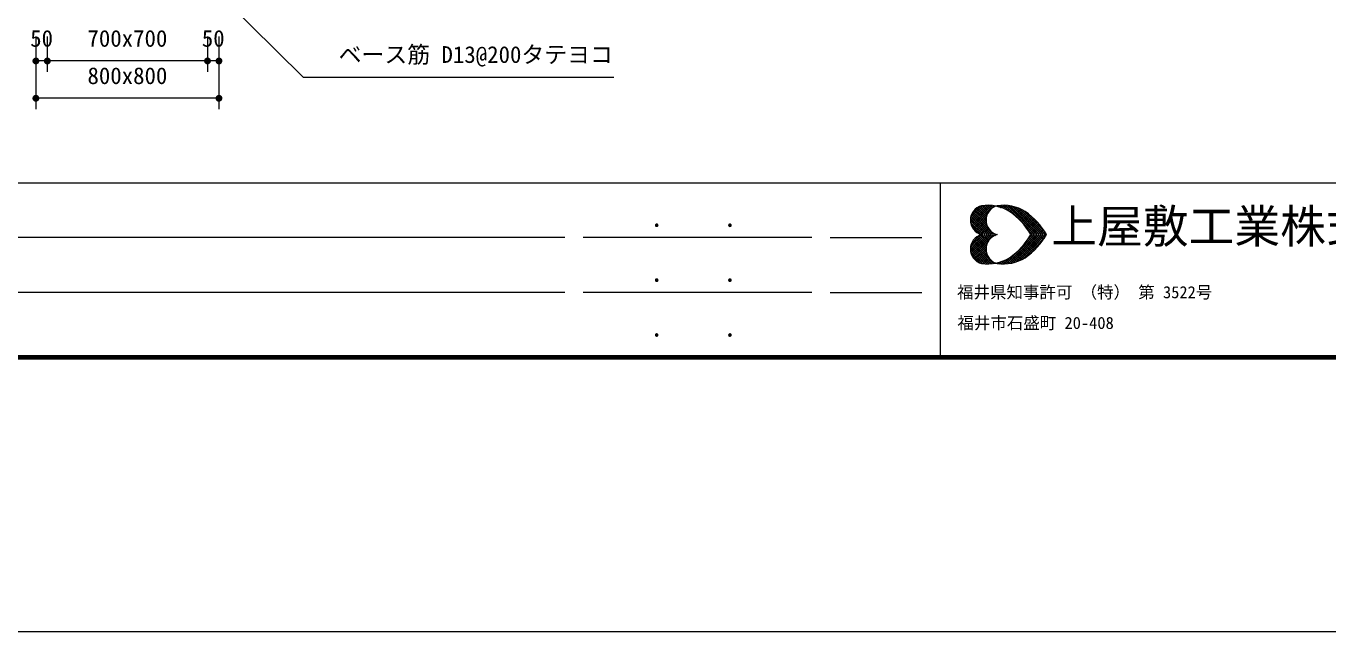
# Model space of a CAD drawing. Units: millimetres at full size, sheet at 1:40, with parts at other scales. Extents: x -800 to 17600, y -600 to 12480.
# Drawn here: x 2164 to 7853, y -600 to 2051 of the extents above; entities that cross this region are included whole.
import ezdxf
from ezdxf.enums import TextEntityAlignment as Align

# ---------------------------------------------------------------- set-up
doc = ezdxf.new("R2010")
doc.units = ezdxf.units.MM
doc.header["$LTSCALE"] = 40
for name, color, linetype, lineweight in [('D-STR-DIM', 7, 'Continuous', 13), ('D-STR-HTXT', 7, 'Continuous', 13), ('D-TTL', 7, 'Continuous', 70), ('D-TTL-FRAM', 7, 'Continuous', 13), ('D-TTL-TXT', 7, 'Continuous', 13), ('V-nasSTD', 5, 'Continuous', 13)]:
    doc.layers.add(name, color=color, linetype=linetype, lineweight=lineweight)
doc.styles.add('ＭＳ ゴシック', font='')
doc.styles.get('ＭＳ ゴシック').set_extended_font_data('MS Gothic')

# ---------------------------------------------------------------- blocks, each defined once
blk = doc.blocks.new('filled_dot')
at = {"color": 0, "linetype": 'Continuous', "lineweight": -2, "const_width": 1.25}
blk.add_lwpolyline([(-0.625, 0, 1), (0.625, 0, 1)], format="xyb", close=True, dxfattribs=at)

msp = doc.modelspace()

# ---------------------------------------------------------------- linework, layer by layer
at = {"layer": 'D-STR-DIM'}
for p, q in [((2206.9, 2004.88), (2206.9, 1849.62)), ((2206.9, 2004.88), (2206.9, 1686.39)), ((2256.9, 2004.88), (2256.9, 1849.62)), ((2256.9, 2004.88), (2256.9, 1849.62)), ((2956.9, 2004.88), (2956.9, 1849.62)), ((2956.9, 2004.88), (2956.9, 1849.62)), ((3006.9, 2004.88), (3006.9, 1849.62)), ((3006.9, 2004.88), (3006.9, 1686.39)), ((2256.9, 1897.62), (2206.9, 1897.62)), ((2956.9, 1897.62), (2256.9, 1897.62)), ((3006.9, 1897.62), (2956.9, 1897.62)), ((3006.9, 1734.39), (2206.9, 1734.39))]:
    msp.add_line(p, q, dxfattribs=at)
at = {"layer": 'D-STR-HTXT'}
msp.add_lwpolyline([(2912.96, 2284.83), (3374.25, 1826.94), (3494.25, 1826.94), (4732.59, 1826.94)], dxfattribs=at)
at = {"layer": 'D-TTL'}
msp.add_lwpolyline([(600, 600), (600, 11280), (16200, 11280), (16200, 600)], close=True, dxfattribs=at)
at = {"layer": 'D-TTL-FRAM'}
for p, q in [((600, 1364.88), (16200, 1364.88)), ((6158.45, 1364.88), (6158.45, 600)), ((4518.45, 1124.88), (806.8, 1124.88)), ((5598.45, 1124.88), (4598.45, 1124.88)), ((5678.45, 1124.88), (6078.45, 1124.88)), ((4518.45, 884.88), (806.8, 884.88)), ((5598.45, 884.88), (4598.45, 884.88)), ((5678.45, 884.88), (6078.45, 884.88))]:
    msp.add_line(p, q, dxfattribs=at)
at = {"layer": 'D-TTL-TXT'}
for p, q in [((6290.79, 1201.56), (6354.95, 1265.73)), ((6291.62, 1192.4), (6364.95, 1265.73)), ((6291.62, 1211.56), (6344.95, 1264.89)), ((6293.29, 1184.9), (6374.12, 1265.73)), ((6294.96, 1177.4), (6382.45, 1264.89)), ((6295.79, 1224.89), (6331.62, 1261.56)), ((6298.29, 1171.56), (6391.62, 1264.06)), ((6315.79, 1252.39), (6359.12, 1209.06)), ((6321.62, 1255.73), (6360.79, 1216.56)), ((6327.45, 1259.89), (6363.29, 1224.06)), ((6334.12, 1262.39), (6365.79, 1230.73)), ((6341.62, 1264.89), (6369.12, 1236.56)), ((6349.95, 1265.73), (6373.29, 1241.56)), ((6359.12, 1265.73), (6377.45, 1247.39)), ((6368.29, 1265.73), (6382.45, 1251.56)), ((6378.29, 1265.73), (6388.29, 1255.73)), ((6388.29, 1264.89), (6394.12, 1259.06)), ((6396.62, 1259.89), (6399.12, 1263.23)), ((6399.95, 1262.39), (6400.79, 1262.39)), ((6406.62, 1261.56), (6410.79, 1264.89)), ((6407.45, 1264.89), (6411.62, 1259.89)), ((6414.12, 1259.06), (6420.79, 1265.73)), ((6416.62, 1264.89), (6425.79, 1255.73)), ((6421.62, 1257.39), (6430.79, 1265.73)), ((6425.79, 1264.89), (6439.95, 1250.73)), ((6429.12, 1254.89), (6439.95, 1265.73)), ((6434.95, 1265.73), (6459.12, 1240.73)), ((6435.79, 1252.39), (6449.12, 1265.73)), ((6442.45, 1249.06), (6457.45, 1264.06)), ((6444.12, 1264.89), (6571.62, 1138.23)), ((6448.29, 1245.73), (6464.95, 1263.23)), ((6454.12, 1264.89), (6580.78, 1138.23)), ((6454.95, 1243.23), (6473.28, 1261.56)), ((6460.79, 1239.06), (6480.78, 1259.89)), ((6464.95, 1263.23), (6589.95, 1138.23)), ((6465.78, 1235.73), (6488.28, 1257.39)), ((6471.62, 1231.56), (6495.78, 1255.73)), ((6476.62, 1261.56), (6599.95, 1138.23)), ((6476.62, 1227.39), (6502.45, 1252.39)), ((6489.95, 1257.39), (6609.11, 1138.23)), ((6504.12, 1252.39), (6618.28, 1138.23)), ((6290.79, 1202.4), (6354.95, 1138.23)), ((6291.62, 1210.73), (6364.95, 1138.23)), ((6293.29, 1218.23), (6374.12, 1138.23)), ((6295.79, 1225.73), (6383.29, 1138.23)), ((6299.12, 1231.56), (6392.45, 1138.23)), ((6301.62, 1238.23), (6364.12, 1176.56)), ((6301.62, 1164.9), (6365.79, 1229.06)), ((6305.79, 1159.9), (6360.79, 1214.9)), ((6306.62, 1243.23), (6359.95, 1189.9)), ((6309.96, 1154.9), (6359.12, 1204.06)), ((6310.79, 1248.23), (6359.12, 1199.9)), ((6314.96, 1150.73), (6359.12, 1194.9)), ((6482.45, 1223.23), (6509.12, 1249.89)), ((6487.45, 1219.06), (6514.95, 1247.39)), ((6492.45, 1214.9), (6521.62, 1244.06)), ((6496.62, 1209.9), (6527.45, 1240.73)), ((6501.62, 1205.73), (6533.28, 1236.56)), ((6506.62, 1200.73), (6538.28, 1233.23)), ((6510.78, 1195.73), (6544.12, 1229.06)), ((6515.78, 1190.73), (6549.12, 1224.06)), ((6519.95, 1185.73), (6554.12, 1219.9)), ((6522.45, 1243.23), (6614.11, 1152.4)), ((6524.12, 1180.73), (6559.12, 1215.73)), ((6528.28, 1175.73), (6564.12, 1211.56)), ((6532.45, 1170.73), (6569.12, 1206.56)), ((6536.62, 1164.9), (6574.12, 1201.56)), ((6540.78, 1159.9), (6578.28, 1197.4)), ((6560.78, 1214.9), (6583.28, 1191.56)), ((6291.62, 1191.56), (6345.79, 1138.23)), ((6294.96, 1179.9), (6334.12, 1139.9)), ((6320.79, 1146.56), (6361.62, 1187.4)), ((6326.62, 1143.23), (6363.29, 1179.9)), ((6333.29, 1139.9), (6365.79, 1173.23)), ((6339.95, 1138.23), (6369.12, 1166.56)), ((6349.95, 1138.23), (6373.29, 1161.56)), ((6359.12, 1138.23), (6377.45, 1156.56)), ((6368.29, 1138.23), (6381.62, 1151.56)), ((6377.45, 1138.23), (6387.45, 1147.4)), ((6387.45, 1138.23), (6393.29, 1144.06)), ((6396.62, 1138.23), (6399.95, 1140.73)), ((6399.12, 1140.73), (6402.45, 1138.23)), ((6405.79, 1138.23), (6406.62, 1138.23)), ((6540.78, 1159.06), (6561.62, 1138.23)), ((6544.12, 1154.06), (6582.45, 1192.4)), ((6548.28, 1148.23), (6587.45, 1187.4)), ((6551.62, 1142.4), (6591.62, 1182.4)), ((6556.62, 1138.23), (6595.78, 1177.4)), ((6565.78, 1138.23), (6599.95, 1171.56)), ((6575.78, 1138.23), (6604.12, 1166.56)), ((6584.95, 1138.23), (6608.28, 1160.73)), ((6594.12, 1138.23), (6611.61, 1155.73)), ((6603.28, 1138.23), (6615.78, 1149.9)), ((6613.28, 1138.23), (6619.11, 1144.06)), ((6622.45, 1138.23), (6623.28, 1138.23)), ((6290.79, 1073.23), (6354.95, 1137.4)), ((6291.62, 1064.9), (6364.95, 1137.4)), ((6291.62, 1084.06), (6345.79, 1137.4)), ((6291.62, 1083.23), (6364.95, 1009.9)), ((6293.29, 1057.4), (6374.12, 1137.4)), ((6293.29, 1090.73), (6374.12, 1009.9)), ((6294.96, 1095.73), (6334.12, 1135.73)), ((6294.96, 1098.23), (6382.45, 1010.73)), ((6295.79, 1049.9), (6383.29, 1137.4)), ((6298.29, 1104.06), (6391.62, 1011.57)), ((6299.12, 1044.07), (6392.45, 1137.4)), ((6301.62, 1110.73), (6365.79, 1046.57)), ((6301.62, 1037.4), (6364.12, 1099.06)), ((6305.79, 1115.73), (6360.79, 1060.73)), ((6306.62, 1032.4), (6359.95, 1085.73)), ((6309.96, 1120.73), (6359.12, 1071.57)), ((6314.96, 1124.9), (6359.12, 1080.73)), ((6320.79, 1129.06), (6361.62, 1088.23)), ((6326.62, 1132.4), (6363.29, 1095.73)), ((6333.29, 1135.73), (6365.79, 1102.4)), ((6339.95, 1137.4), (6369.12, 1109.06)), ((6349.95, 1137.4), (6373.29, 1114.06)), ((6359.12, 1137.4), (6377.45, 1119.06)), ((6368.29, 1137.4), (6381.62, 1124.06)), ((6377.45, 1137.4), (6387.45, 1128.23)), ((6387.45, 1137.4), (6393.29, 1131.56)), ((6396.62, 1137.4), (6399.95, 1134.9)), ((6399.12, 1134.9), (6402.45, 1137.4)), ((6405.79, 1137.4), (6406.62, 1137.4)), ((6444.12, 1010.73), (6571.62, 1137.4)), ((6454.12, 1010.73), (6580.78, 1137.4)), ((6464.95, 1012.4), (6589.95, 1137.4)), ((6476.62, 1014.07), (6599.95, 1137.4)), ((6489.95, 1018.23), (6609.11, 1137.4)), ((6504.12, 1023.23), (6618.28, 1137.4)), ((6515.78, 1084.9), (6549.12, 1051.57)), ((6519.95, 1089.9), (6554.12, 1055.73)), ((6522.45, 1032.4), (6614.11, 1123.23)), ((6524.12, 1094.9), (6559.12, 1059.9)), ((6528.28, 1099.9), (6564.12, 1064.07)), ((6532.45, 1104.9), (6569.12, 1069.07)), ((6536.62, 1110.73), (6574.12, 1074.07)), ((6540.78, 1116.56), (6561.62, 1137.4)), ((6540.78, 1115.73), (6578.28, 1078.23)), ((6544.12, 1121.56), (6582.45, 1083.23)), ((6548.28, 1127.4), (6587.45, 1088.23)), ((6551.62, 1133.23), (6591.62, 1093.23)), ((6556.62, 1137.4), (6595.78, 1098.23)), ((6560.78, 1060.73), (6583.28, 1084.06)), ((6565.78, 1137.4), (6599.95, 1104.06)), ((6575.78, 1137.4), (6604.12, 1109.06)), ((6584.95, 1137.4), (6608.28, 1114.9)), ((6594.12, 1137.4), (6611.61, 1119.9)), ((6603.28, 1137.4), (6615.78, 1125.73)), ((6613.28, 1137.4), (6619.11, 1131.56)), ((6622.45, 1137.4), (6623.28, 1137.4)), ((6290.79, 1074.07), (6354.95, 1009.9)), ((6291.62, 1064.07), (6344.95, 1010.73)), ((6295.79, 1050.73), (6331.62, 1014.07)), ((6310.79, 1027.4), (6359.12, 1075.73)), ((6315.79, 1023.23), (6359.12, 1066.57)), ((6321.62, 1019.9), (6360.79, 1059.07)), ((6327.45, 1015.73), (6363.29, 1051.57)), ((6334.12, 1013.23), (6365.79, 1044.9)), ((6341.62, 1010.73), (6369.12, 1039.07)), ((6349.95, 1009.9), (6373.29, 1034.07)), ((6359.12, 1009.9), (6377.45, 1028.23)), ((6425.79, 1010.73), (6439.95, 1024.9)), ((6434.95, 1009.9), (6459.12, 1034.9)), ((6442.45, 1026.57), (6457.45, 1011.57)), ((6448.29, 1029.9), (6464.95, 1012.4)), ((6454.95, 1032.4), (6473.28, 1014.07)), ((6460.79, 1036.57), (6480.78, 1015.73)), ((6465.78, 1039.9), (6488.28, 1018.23)), ((6471.62, 1044.07), (6495.78, 1019.9)), ((6476.62, 1048.23), (6502.45, 1023.23)), ((6482.45, 1052.4), (6509.12, 1025.73)), ((6487.45, 1056.57), (6514.95, 1028.23)), ((6492.45, 1060.73), (6521.62, 1031.57)), ((6496.62, 1065.73), (6527.45, 1034.9)), ((6501.62, 1069.9), (6533.28, 1039.07)), ((6506.62, 1074.9), (6538.28, 1042.4)), ((6510.78, 1079.9), (6544.12, 1046.57)), ((6368.29, 1009.9), (6382.45, 1024.07)), ((6378.29, 1009.9), (6388.29, 1019.9)), ((6388.29, 1010.73), (6394.12, 1016.57)), ((6396.62, 1015.73), (6399.12, 1012.4)), ((6399.95, 1013.23), (6400.79, 1013.23)), ((6406.62, 1014.07), (6410.79, 1010.73)), ((6407.45, 1010.73), (6411.62, 1015.73)), ((6414.12, 1016.57), (6420.79, 1009.9)), ((6416.62, 1010.73), (6425.79, 1019.9)), ((6421.62, 1018.23), (6430.79, 1009.9)), ((6429.12, 1020.73), (6439.95, 1009.9)), ((6435.79, 1023.23), (6449.12, 1009.9))]:
    msp.add_line(p, q, dxfattribs=at)
for centre, radius, start, end in [((6356.44, 1201.38), 65.57, 105.2024, 254.7976), ((6364.74, 1078.44), 187.96, 58.71735, 97.79751), ((6424.91, 1201.38), 65.57, 105.2024, 254.7976), ((6433.21, 1078.44), 187.96, 58.71735, 97.79751), ((6267.99, 967.68), 333.81, 30.69974, 54.3922), ((6336.46, 967.68), 333.81, 30.69974, 54.3922), ((6356.44, 1074.83), 65.57, 105.2024, 254.7976), ((6424.91, 1074.83), 65.57, 105.2024, 254.7976), ((6267.99, 1308.53), 333.81, 305.6078, 329.30026), ((6336.46, 1308.53), 333.81, 305.6078, 329.30026), ((6364.74, 1197.77), 187.96, 262.20249, 301.28265), ((6433.21, 1197.77), 187.96, 262.20249, 301.28265)]:
    msp.add_arc(centre, radius, start, end, dxfattribs=at)
at = {"layer": 'V-nasSTD'}
msp.add_lwpolyline([(-800, -600), (-800, 12480), (17600, 12480), (17600, -600)], close=True, dxfattribs=at)

# ---------------------------------------------------------------- block references
at = {"layer": 'D-STR-DIM', "xscale": 12, "yscale": 12}
for p in [(2206.9, 1897.62), (2256.9, 1897.62), (2956.9, 1897.62), (2206.9, 1734.39)]:
    msp.add_blockref('filled_dot', p, dxfattribs=at)
at = {"layer": 'D-STR-DIM', "xscale": 12, "yscale": 12, "rotation": 180}
for p in [(2256.9, 1897.62), (2956.9, 1897.62), (3006.9, 1897.62), (3006.9, 1734.39)]:
    msp.add_blockref('filled_dot', p, dxfattribs=at)

# ---------------------------------------------------------------- texts
at = {"layer": 'D-STR-DIM', "style": 'ＭＳ ゴシック'}
for s, p in [('50', (2231.9, 2033.13)), ('700x700', (2606.9, 2033.13)), ('50', (2981.9, 2033.13)), ('800x800', (2606.9, 1869.9))]:
    msp.add_text(s, height=73.31, dxfattribs=at).set_placement(p, align=Align.TOP_CENTER)
at = {"layer": 'D-STR-HTXT', "style": 'ＭＳ ゴシック'}
msp.add_text('ベース筋 D13@200タテヨコ', height=73.31, dxfattribs=at).set_placement((3529.76, 1962.45), align=Align.TOP_LEFT)
at = {"layer": 'D-TTL-FRAM', "style": 'ＭＳ ゴシック'}
for p in [(4889.99, 1145.68), (5209.99, 1145.68), (4889.99, 905.68), (5209.99, 905.68), (4889.99, 665.68), (5209.99, 665.68)]:
    msp.add_text('.', height=87.98, dxfattribs=at).set_placement(p, align=Align.BOTTOM_LEFT)
at = {"layer": 'D-TTL-TXT', "style": 'ＭＳ ゴシック'}
for s, height, p in [('上屋敷工業株式会社', 146.6, (6644.53, 1057.64)), ('福井県知事許可 （特） 第 3522号', 52.79, (6232.59, 843.96)), ('福井市石盛町 20-408', 52.79, (6234.05, 709.63))]:
    msp.add_text(s, height=height, dxfattribs=at).set_placement(p, align=Align.BOTTOM_LEFT)

doc.saveas('drawing.dxf')
